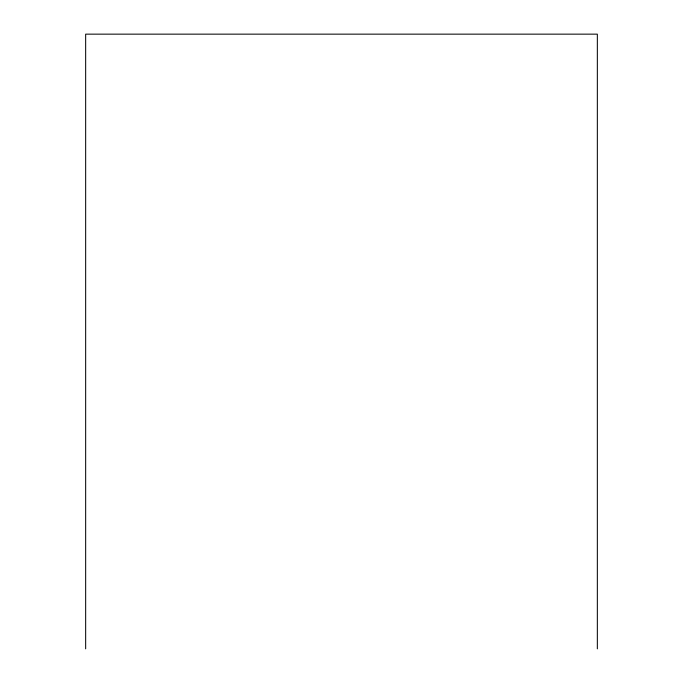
<?xml version="1.0" encoding="UTF-8"?>
<svg xmlns="http://www.w3.org/2000/svg" width="683" height="683" viewBox="0 0 683 683"><rect width="100%" height="100%" fill="white"/><g stroke="black" fill="none" stroke-linecap="round" stroke-linejoin="round"><path stroke-width="1.02" d="M597.343 648.85L597.343 34.15L85.657 34.15L85.657 648.85"/></g></svg>
